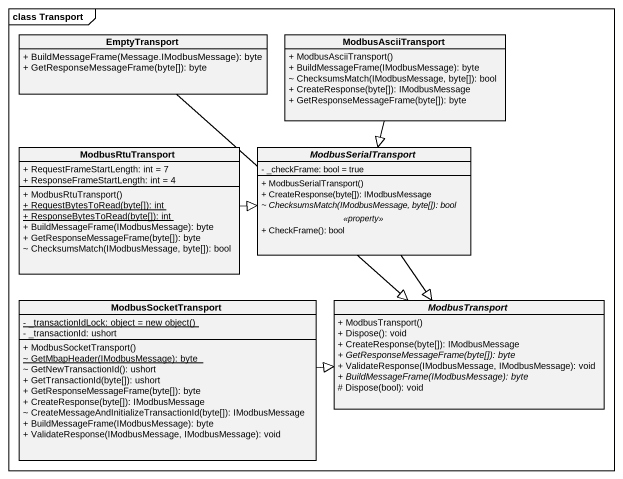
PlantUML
@startuml
mainframe class Transport
hide circle
hide empty members
skinparam classAttributeIconSize 0
class EmptyTransport {
  + BuildMessageFrame(Message.IModbusMessage): byte
  + GetResponseMessageFrame(byte[]): byte
}
class ModbusAsciiTransport {
  + ModbusAsciiTransport()
  + BuildMessageFrame(IModbusMessage): byte
  ~ ChecksumsMatch(IModbusMessage, byte[]): bool
  + CreateResponse(byte[]): IModbusMessage
  + GetResponseMessageFrame(byte[]): byte
}
class ModbusRtuTransport {
  + RequestFrameStartLength: int = 7
  + ResponseFrameStartLength: int = 4
  + ModbusRtuTransport()
  {static} + RequestBytesToRead(byte[]): int
  {static} + ResponseBytesToRead(byte[]): int
  + BuildMessageFrame(IModbusMessage): byte
  + GetResponseMessageFrame(byte[]): byte
  ~ ChecksumsMatch(IModbusMessage, byte[]): bool
}
abstract class ModbusSerialTransport {
  - _checkFrame: bool = true
  --
  + ModbusSerialTransport()
  + CreateResponse(byte[]): IModbusMessage
  {abstract} ~ ChecksumsMatch(IModbusMessage, byte[]): bool
  .. <<property>> ..
  + CheckFrame(): bool
}
class ModbusSocketTransport {
  {static} {field} - _transactionIdLock: object = new object()
  - _transactionId: ushort
  + ModbusSocketTransport()
  {static} ~ GetMbapHeader(IModbusMessage): byte
  ~ GetNewTransactionId(): ushort
  + GetTransactionId(byte[]): ushort
  + GetResponseMessageFrame(byte[]): byte
  + CreateResponse(byte[]): IModbusMessage
  ~ CreateMessageAndInitializeTransactionId(byte[]): IModbusMessage
  + BuildMessageFrame(IModbusMessage): byte
  + ValidateResponse(IModbusMessage, IModbusMessage): void
}
abstract class ModbusTransport {
  + ModbusTransport()
  + Dispose(): void
  + CreateResponse(byte[]): IModbusMessage
  {abstract} + GetResponseMessageFrame(byte[]): byte
  + ValidateResponse(IModbusMessage, IModbusMessage): void
  {abstract} + BuildMessageFrame(IModbusMessage): byte
  # Dispose(bool): void
}
EmptyTransport --|> ModbusTransport
ModbusAsciiTransport --|> ModbusSerialTransport
ModbusRtuTransport -right-|> ModbusSerialTransport
ModbusSerialTransport --|> ModbusTransport
ModbusSocketTransport -right-|> ModbusTransport
@enduml
